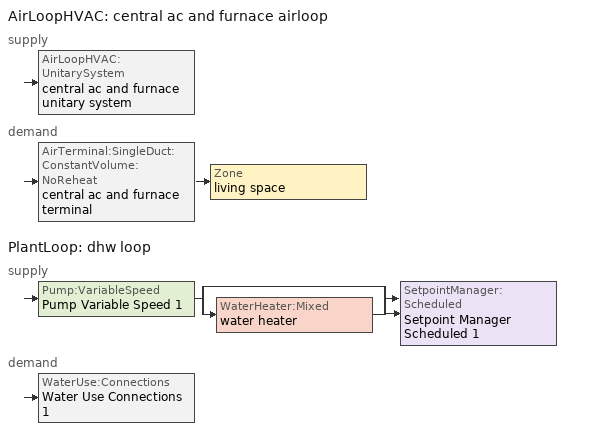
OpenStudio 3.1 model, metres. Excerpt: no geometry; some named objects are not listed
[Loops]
AirLoopHVAC 'central ac and furnace airloop'
 supply: AirLoopHVAC:UnitarySystem 'central ac and furnace unitary system'
 demand: AirTerminal:SingleDuct:ConstantVolume:NoReheat 'central ac and furnace terminal' > Zone 'living space'
PlantLoop 'dhw loop'
 supply: Pump:VariableSpeed 'Pump Variable Speed 1' > split
  | bypass
  | WaterHeater:Mixed 'water heater'
  join > SetpointManager:Scheduled 'Setpoint Manager Scheduled 1'
 demand: WaterUse:Connections 'Water Use Connections 1'
[Sizing:Zone]
living space: Zone Cooling Design Supply Air Temperature Input Method=SupplyAirTemperature; Zone Cooling Design Supply Air Temperature {C}=14; Zone Cooling Design Supply Air Temperature Difference {deltaC}=11.11; Zone Heating Design Supply Air Temperature Input Method=SupplyAirTemperature; Zone Heating Design Supply Air Temperature {C}=40; Zone Heating Design Supply Air Temperature Difference {deltaC}=11.11; Zone Cooling Design Supply Air Humidity Ratio {kg-H2O/kg-air}=0.0085; Zone Heating Design Supply Air Humidity Ratio {kg-H2O/kg-air}=0.008; Cooling Design Air Flow Method=DesignDay; Heating Design Air Flow Method=DesignDay; Account for Dedicated Outdoor Air System=No; Dedicated Outdoor Air System Control Strategy=NeutralSupplyAir; Dedicated Outdoor Air Low Setpoint Temperature for Design {C}=autosize; Dedicated Outdoor Air High Setpoint Temperature for Design {C}=autosize
[Zone equipment]
living space: central ac and furnace terminal, ideal residual
[EnergyManagementSystem:Sensor]
Name | Output Variable or Output Meter Index Key | Output Variable or Output Meter
central_ac_and_furnace_supply_fan_s; central_ac_and_furnace_supply_fan_s_1 | central ac and furnace supply fan | Fan Electricity Energy
central_ac_and_furnace_clg_coil_s | central ac and furnace clg coil | Cooling Coil Electricity Energy
central_ac_and_furnace_htg_coil_s | central ac and furnace htg coil | Heating Coil NaturalGas Energy
water_heater_energy | water heater | Water Heater NaturalGas Rate
water_heater_on_cycle_parasitic | water heater | Water Heater On Cycle Parasitic Electricity Rate
water_heater_off_cycle_parasitic | water heater | Water Heater Off Cycle Parasitic Electricity Rate
airflow_win_s | living space | Zone Air Humidity Ratio
airflow_tin_s | living space | Zone Mean Air Temperature
airflow_tt_s | living space | Zone Outdoor Air Drybulb Temperature
central_ac_and_furnace_airloop_Fan_RTF_s | central ac and furnace supply fan | Fan Runtime Fraction
airflow_gain | living space | Zone Infiltration Sensible Heat Gain Energy
airflow_loss | living space | Zone Infiltration Sensible Heat Loss Energy
duct_mix_gain | living space | Zone Mixing Sensible Heat Gain Energy
duct_mix_loss | living space | Zone Mixing Sensible Heat Loss Energy
dhw_loss | water heater | Water Heater Heat Loss Energy
dhw_rtf | water heater | Water Heater Runtime Fraction
[Coil:Cooling:DX:SingleSpeed]
central ac and furnace clg coil: Availability Schedule=Always On Discrete; Rated Total Cooling Capacity {W}=4325.77; Rated Sensible Heat Ratio=0.740612; Rated COP {W/W}=4.03878; Rated Air Flow Rate {m3/s}=0.228834; Rated Evaporator Fan Power Per Volume Flow Rate {W/(m3/s)}=773.391; Total Cooling Capacity Function of Temperature Curve=Cool-Cap-fT1; Total Cooling Capacity Function of Flow Fraction Curve=Cool-Cap-fFF1; Energy Input Ratio Function of Temperature Curve=Cool-eir-fT1; Energy Input Ratio Function of Flow Fraction Curve=Cool-eir-fFF1; Part Load Fraction Correlation Curve=Cool-PLF-fPLR1; Minimum Outdoor Dry-Bulb Temperature for Compressor Operation {C}=-25; Nominal Time for Condensate Removal to Begin {s}=1000; Ratio of Initial Moisture Evaporation Rate and Steady State Latent Capacity=1.5; Maximum Cycling Rate {cycles/hr}=3; Latent Capacity Time Constant {s}=45; Condenser Type=AirCooled; Evaporative Condenser Effectiveness=0; Evaporative Condenser Air Flow Rate {m3/s}=Autosize; Evaporative Condenser Pump Rated Power Consumption {W}=Autosize; Crankcase Heater Capacity {W}=50; Maximum Outdoor Dry-Bulb Temperature for Crankcase Heater Operation {C}=10; Basin Heater Capacity {W/K}=0; Basin Heater Setpoint Temperature {C}=10
[Coil:Heating:Gas]
central ac and furnace htg coil: Availability Schedule=Always On Discrete; Gas Burner Efficiency=0.95; Nominal Capacity {W}=8085.52; Parasitic Electric Load {W}=0; Parasitic Gas Load {W}=0; Fuel Type=NaturalGas
[Fan:OnOff]
central ac and furnace supply fan: Availability Schedule=Always On Discrete; Fan Total Efficiency=0.75; Pressure Rise {Pa}=595.935; Maximum Flow Rate {m3/s}=0.289675; Motor Efficiency=1; Motor In Airstream Fraction=1; Fan Power Ratio Function of Speed Ratio Curve=Fan On Off Power Curve; Fan Efficiency Ratio Function of Speed Ratio Curve=Fan On Off Efficiency Curve
[AirLoopHVAC:UnitarySystem]
central ac and furnace unitary system: Control Type=Load; Controlling Zone or Thermostat Location=living space; Dehumidification Control Type=None; Availability Schedule=Always On Discrete; Supply Fan=central ac and furnace supply fan; Fan Placement=BlowThrough; Supply Air Fan Operating Mode Schedule=Always Off Discrete; Heating Coil=central ac and furnace htg coil; DX Heating Coil Sizing Ratio=1; Cooling Coil=central ac and furnace clg coil; Use DOAS DX Cooling Coil=No; DOAS DX Cooling Coil Leaving Minimum Air Temperature {C}=2; Latent Load Control=SensibleOnlyLoadControl; Supply Air Flow Rate Method During Cooling Operation=SupplyAirFlowRate; Supply Air Flow Rate During Cooling Operation {m3/s}=0.28967; Supply Air Flow Rate Method During Heating Operation=SupplyAirFlowRate; Supply Air Flow Rate During Heating Operation {m3/s}=0.241855; Supply Air Flow Rate When No Cooling or Heating is Required {m3/s}=0; Maximum Supply Air Temperature {C}=48.8889; Maximum Outdoor Dry-Bulb Temperature for Supplemental Heater Operation {C}=21; Maximum Cycling Rate {cycles/hr}=2.5; Heat Pump Time Constant {s}=60; Fraction of On-Cycle Power Use=0.01; Heat Pump Fan Delay Time {s}=60; Ancilliary On-Cycle Electric Power {W}=0; Ancilliary Off-Cycle Electric Power {W}=0
[AirLoopHVAC]
central ac and furnace airloop: Availability Schedule=Always On Discrete; Design Supply Air Flow Rate {m3/s}=0.28967; Design Return Air Flow Fraction of Supply Air Flow=1
[Sizing:System]
central ac and furnace airloop: Type of Load to Size On=Sensible; Design Outdoor Air Flow Rate {m3/s}=Autosize; Central Heating Maximum System Air Flow Ratio=0.3; Preheat Design Temperature {C}=7; Preheat Design Humidity Ratio {kg-H2O/kg-Air}=0.008; Precool Design Temperature {C}=12.8; Precool Design Humidity Ratio {kg-H2O/kg-Air}=0.008; Central Cooling Design Supply Air Temperature {C}=12.8; Central Heating Design Supply Air Temperature {C}=16.7; Sizing Option=NonCoincident; 100% Outdoor Air in Cooling=Yes; 100% Outdoor Air in Heating=Yes; Central Cooling Design Supply Air Humidity Ratio {kg-H2O/kg-Air}=0.0085; Central Heating Design Supply Air Humidity Ratio {kg-H2O/kg-Air}=0.008; Cooling Design Air Flow Method=DesignDay; Cooling Design Air Flow Rate {m3/s}=0; Heating Design Air Flow Method=DesignDay; Heating Design Air Flow Rate {m3/s}=0; System Outdoor Air Method=ZoneSum; Zone Maximum Outdoor Air Fraction=1; Cooling Supply Air Flow Rate Per Floor Area {m3/s-m2}=0.00996765; Cooling Fraction of Autosized Cooling Supply Air Flow Rate=1; Cooling Supply Air Flow Rate Per Unit Cooling Capacity {m3/s-W}=3.94755e-05; Heating Supply Air Flow Rate Per Floor Area {m3/s-m2}=0.00996765; Heating Fraction of Autosized Heating Supply Air Flow Rate=1; Heating Fraction of Autosized Cooling Supply Air Flow Rate=1; Heating Supply Air Flow Rate Per Unit Heating Capacity {m3/s-W}=3.15882e-05; Cooling Design Capacity Method=CoolingDesignCapacity; Cooling Design Capacity {W}=autosize; Cooling Design Capacity Per Floor Area {W/m2}=234.7; Fraction of Autosized Cooling Design Capacity=1; Heating Design Capacity Method=HeatingDesignCapacity; Heating Design Capacity {W}=autosize; Heating Design Capacity Per Floor Area {W/m2}=157; Fraction of Autosized Heating Design Capacity=1; Central Cooling Capacity Control Method=OnOff
[AirTerminal:SingleDuct:ConstantVolume:NoReheat]
central ac and furnace terminal: Availability Schedule=Always On Discrete; Maximum Air Flow Rate {m3/s}=0.28967
[ZoneHVAC:IdealLoadsAirSystem]
ideal residual: Maximum Heating Supply Air Temperature {C}=50; Minimum Cooling Supply Air Temperature {C}=10; Maximum Heating Supply Air Humidity Ratio {kg-H2O/kg-air}=0.015; Minimum Cooling Supply Air Humidity Ratio {kg-H2O/kg-air}=0.01; Heating Limit=NoLimit; Cooling Limit=NoLimit; Dehumidification Control Type=None; Humidification Control Type=None
[ElectricEquipment:Definition] Design Level Calculation Method=EquipmentLevel
Name | Design Level {W} | Fraction Latent | Fraction Radiant | Fraction Lost
clothes washer | 10706.4 | 0.03 | 0.162 | 0.7
dishwasher | 14387.4 | 0.3 | 0.18 | 0.4
whole house fan | 0 | 0 | 0 | 1
mech vent house fan cfis | 0 | 0 | 0 | 0
[PlantLoop]
dhw loop: Glycol Concentration=0; Maximum Loop Flow Rate {m3/s}=0.01; Plant Loop Volume {m3}=0.003; Load Distribution Scheme=Optimal
[Sizing:Plant]
dhw loop: Loop Type=Heating; Design Loop Exit Temperature {C}=52.6667; Loop Design Temperature Difference {deltaC}=5.55556; Sizing Option=NonCoincident; Zone Timesteps in Averaging Window=1; Coincident Sizing Factor Mode=None
[Pump:VariableSpeed]
Pump Variable Speed 1: Rated Flow Rate {m3/s}=0.01; Rated Pump Head {Pa}=1; Rated Power Consumption {W}=0; Motor Efficiency=1; Fraction of Motor Inefficiencies to Fluid Stream=0; Coefficient 1 of the Part Load Performance Curve=0; Coefficient 2 of the Part Load Performance Curve=1; Coefficient 3 of the Part Load Performance Curve=0; Coefficient 4 of the Part Load Performance Curve=0; Pump Control Type=Intermittent; Skin Loss Radiative Fraction=0.5; Design Power Sizing Method=PowerPerFlowPerPressure; Design Electric Power per Unit Flow Rate {W/(m3/s)}=348701.1; Design Shaft Power per Unit Flow Rate per Unit Head {W-s/m3-Pa}=1.28205; Design Minimum Flow Rate Fraction=0
[SetpointManager:Scheduled]
Setpoint Manager Scheduled 1: Control Variable=Temperature; Schedule=dhw temp
[WaterHeater:Mixed]
water heater: Tank Volume {m3}=0.143846; Setpoint Temperature Schedule=WH Setpoint Temp; Deadband Temperature Difference {deltaC}=2; Maximum Temperature Limit {C}=99; Heater Control Type=Cycle; Heater Maximum Capacity {W}=10550.6; Heater Minimum Capacity {W}=0; Heater Fuel Type=NaturalGas; Heater Thermal Efficiency=0.774624; Off Cycle Parasitic Fuel Consumption Rate {W}=0; Off Cycle Parasitic Fuel Type=Electricity; Off Cycle Parasitic Heat Fraction to Tank=0; On Cycle Parasitic Fuel Consumption Rate {W}=0; On Cycle Parasitic Fuel Type=Electricity; On Cycle Parasitic Heat Fraction to Tank=0; Ambient Temperature Indicator=ThermalZone; Ambient Temperature Thermal Zone=living space; Off Cycle Loss Coefficient to Ambient Temperature {W/K}=3.61101; Off Cycle Loss Fraction to Thermal Zone=0.64; On Cycle Loss Coefficient to Ambient Temperature {W/K}=3.61101; On Cycle Loss Fraction to Thermal Zone=1; Use Side Effectiveness=1; Source Side Effectiveness=1; Use Side Design Flow Rate {m3/s}=autosize; Source Side Design Flow Rate {m3/s}=autosize; Indirect Water Heating Recovery Time {hr}=1.5; Source Side Flow Control Mode=IndirectHeatPrimarySetpoint
[OtherEquipment:Definition] Design Level Calculation Method=EquipmentLevel; Fraction Radiant=0
Name | Design Level {W} | Fraction Latent | Fraction Lost
water heater EC adjustment | 0.01 | 0 | 1
central_ac_and_furnace_airloop_0_SupSensLkToLv equip; central_ac_and_furnace_airloop_0_SupCondToLv equip; central_ac_and_furnace_airloop_0_RetCondToRP equip; central_ac_and_furnace_airloop_0_RetSensLkToRP equip; central_ac_and_furnace_airloop_0_SupCondToDZ equip; central_ac_and_furnace_airloop_0_RetCondToDZ equip; central_ac_and_furnace_airloop_0_SupSensLkToDZ equip; mech vent house fan sensible load equip | 0 | 0 | 0
central_ac_and_furnace_airloop_0_SupLatLkToLv equip; central_ac_and_furnace_airloop_0_RetLatLkToRP equip; central_ac_and_furnace_airloop_0_SupLatLkToDZ equip; mech vent house fan latent load equip | 0 | 1 | 0
[EnergyManagementSystem:Actuator]
Name | Actuated Component | Actuated Component Type | Actuated Component Control Type
water_heater_ec_adj_act | water heater EC adjustment | OtherEquipment | Power Level
central_ac_and_furnace_airloop_0_SupSensLkToLv_equip_act | central_ac_and_furnace_airloop_0_SupSensLkToLv equip | OtherEquipment | Power Level
central_ac_and_furnace_airloop_0_SupLatLkToLv_equip_act | central_ac_and_furnace_airloop_0_SupLatLkToLv equip | OtherEquipment | Power Level
central_ac_and_furnace_airloop_0_SupCondToLv_equip_act | central_ac_and_furnace_airloop_0_SupCondToLv equip | OtherEquipment | Power Level
central_ac_and_furnace_airloop_0_RetCondToRP_equip_act | central_ac_and_furnace_airloop_0_RetCondToRP equip | OtherEquipment | Power Level
central_ac_and_furnace_airloop_0_RetSensLkToRP_equip_act | central_ac_and_furnace_airloop_0_RetSensLkToRP equip | OtherEquipment | Power Level
central_ac_and_furnace_airloop_0_RetLatLkToRP_equip_act | central_ac_and_furnace_airloop_0_RetLatLkToRP equip | OtherEquipment | Power Level
central_ac_and_furnace_airloop_0_SupCondToDZ_equip_act | central_ac_and_furnace_airloop_0_SupCondToDZ equip | OtherEquipment | Power Level
central_ac_and_furnace_airloop_0_RetCondToDZ_equip_act | central_ac_and_furnace_airloop_0_RetCondToDZ equip | OtherEquipment | Power Level
central_ac_and_furnace_airloop_0_SupSensLkToDZ_equip_act | central_ac_and_furnace_airloop_0_SupSensLkToDZ equip | OtherEquipment | Power Level
central_ac_and_furnace_airloop_0_SupLatLkToDZ_equip_act | central_ac_and_furnace_airloop_0_SupLatLkToDZ equip | OtherEquipment | Power Level
central_ac_and_furnace_airloop_0_ZoneMixDZToLv_mix_act | central_ac_and_furnace_airloop_0_ZoneMixDZToLv mix | ZoneMixing | Air Exchange Flow Rate
central_ac_and_furnace_airloop_0_ZoneMixLvToDZ_mix_act | central_ac_and_furnace_airloop_0_ZoneMixLvToDZ mix | ZoneMixing | Air Exchange Flow Rate
natural_vent_flow_act | natural vent flow | Zone Infiltration | Air Exchange Flow Rate
whole_house_fan_flow_act | whole house fan flow | Zone Infiltration | Air Exchange Flow Rate
whole_house_fan_act | whole house fan | ElectricEquipment | Electricity Rate
whole_house_fan_mix_act | whole house fan mix | ZoneMixing | Air Exchange Flow Rate
mech_vent_house_fan_cfis_act | mech vent house fan cfis | ElectricEquipment | Electricity Rate
infil_flow_act | infil flow | Zone Infiltration | Air Exchange Flow Rate
mech_vent_house_fan_sensible_load_equip_act | mech vent house fan sensible load equip | OtherEquipment | Power Level
mech_vent_house_fan_latent_load_equip_act | mech vent house fan latent load equip | OtherEquipment | Power Level
[WaterUse:Connections]
Water Use Connections 1: Water Use Equipment Name 1=dhw fixtures; Water Use Equipment Name 2=dhw distribution waste; Water Use Equipment Name 3=clothes washer; Water Use Equipment Name 4=dishwasher
[WaterUse:Equipment:Definition]
Name | Peak Flow Rate {m3/s} | Target Temperature Schedule
dhw fixtures | 0.000111508 | Schedule Constant 1
dhw distribution waste | 3.92969e-05 | Schedule Constant 1
clothes washer | 9.43871e-06 | WH Setpoint Temp
dishwasher | 5.03993e-05 | WH Setpoint Temp
[WaterUse:Equipment]
Name | Water Use Equipment Definition | Flow Rate Fraction Schedule
dhw fixtures | dhw fixtures | fixtures
dhw distribution waste | dhw distribution waste | fixtures
clothes washer | clothes washer | clothes_washer
dishwasher | dishwasher | dishwasher
[EnergyManagementSystem:InternalVariable]
central_ac_and_furnace_airloop_max_sup_fan_mfr: Internal Data Index Key=central ac and furnace supply fan; Internal Data Type=Fan Maximum Mass Flow Rate
[AirLoopHVAC:ReturnPlenum]
Air Loop HVAC Return Plenum 1: ThermalZone=central ac and furnace airloop ret air zone
[EnergyManagementSystem:Subroutine]
central_ac_and_furnace_airloop_0_duct_subroutine: Set AH_MFR = central_ac_and_furnace_airloop_AH_MFR; If AH_MFR>0; Set AH_Tout = central_ac_and_furnace_airloop_AH_Tout; Set AH_Wout = central_ac_and_furnace_airloop_AH_Wout; Set RA_T = central_ac_and_furnace_airloop_RA_T; Set RA_W = central_ac_and_furnace_airloop_Ra_W; Set Fan_RTF = central_ac_and_furnace_airloop_Fan_RTF; Set DZ_T = central_ac_and_furnace_airloop_0_DZ_T; Set DZ_W = central_ac_and_furnace_airloop_0_DZ_W; Set AH_VFR = central_ac_and_furnace_airloop_AH_VFR; Set h_SA = (@HFnTdbW AH_Tout AH_Wout); Set h_RA = (@HFnTdbW RA_T RA_W); Set h_fg = (@HfgAirFnWTdb AH_Wout AH_Tout); Set h_DZ = (@HFnTdbW DZ_T DZ_W); Set air_cp = 1006.0; Set f_sup = 0.035396 / (central_ac_and_furnace_airloop_max_sup_fan_mfr * 1.0135); Set f_ret = 0.011799 / (central_ac_and_furnace_airloop_max_sup_fan_mfr * 1.0135); Set sup_lk_mfr = f_sup * AH_MFR; Set ret_lk_mfr = f_ret * AH_MFR; Set SupTotLkToLiv = sup_lk_mfr*(h_RA - h_SA); Set SupLatLkToLv = sup_lk_mfr*h_fg*(RA_W-AH_Wout); Set SupSensLkToLv = SupTotLkToLiv-SupLatLkToLv; Set supply_ua = 64.566; Set eTm = 0-((Fan_RTF/(AH_MFR*air_cp))*supply_ua); Set t_sup = DZ_T+((AH_Tout-DZ_T)*(@Exp eTm)); Set SupCondToLv = AH_MFR*air_cp*(t_sup-AH_Tout); Set SupCondToDZ = 0-SupCondToLv; Set return_ua = 10.49; Set eTm = 0-((Fan_RTF/(AH_MFR*air_cp))*return_ua); Set t_ret = DZ_T+((RA_T-DZ_T)*(@Exp eTm)); Set RetCondToRP = AH_MFR*air_cp*(t_ret-RA_T); Set RetCondToDZ = 0-RetCondToRP; Set RetLatLkToRP = 0; Set RetSensLkToRP = ret_lk_mfr*air_cp*(DZ_T-RA_T); Set SupTotLkToDZ = sup_lk_mfr*(h_SA-h_DZ); Set SupLatLkToDZ = sup_lk_mfr*h_fg*(AH_Wout-DZ_W); Set SupSensLkToDZ = SupTotLkToDZ-SupLatLkToDZ; Set f_imbalance = f_sup-f_ret; Set oa_vfr = 0.0 * f_imbalance * AH_VFR; Set sup_lk_vfr = f_sup * AH_VFR; Set ret_lk_vfr = f_ret * AH_VFR; If f_sup > f_ret; Set ZoneMixLvToDZ = 0; Set ZoneMixDZToLv = (sup_lk_vfr-ret_lk_vfr)-oa_vfr; Else; Set ZoneMixLvToDZ = (ret_lk_vfr-sup_lk_vfr)+oa_vfr; Set ZoneMixDZToLv = 0; EndIf; Else; Set SupLatLkToLv = 0; Set SupSensLkToLv = 0; Set SupCondToLv = 0; Set RetCondToRP = 0; Set RetLatLkToRP = 0; Set RetSensLkToRP = 0; Set RetCondToDZ = 0; Set SupCondToDZ = 0; Set SupLatLkToDZ = 0; Set SupSensLkToDZ = 0; Set ZoneMixLvToDZ = 0; Set ZoneMixDZToLv = 0; EndIf; Set central_ac_and_furnace_airloop_0_SupLatLkToLv = SupLatLkToLv; Set central_ac_and_furnace_airloop_0_SupSensLkToLv = SupSensLkToLv; Set central_ac_and_furnace_airloop_0_SupCondToLv = SupCondToLv; Set central_ac_and_furnace_airloop_0_RetCondToRP = RetCondToRP; Set central_ac_and_furnace_airloop_0_RetLatLkToRP = RetLatLkToRP; Set central_ac_and_furnace_airloop_0_RetSensLkToRP = RetSensLkToRP; Set central_ac_and_furnace_airloop_0_RetCondToDZ = RetCondToDZ; Set central_ac_and_furnace_airloop_0_SupCondToDZ = SupCondToDZ; Set central_ac_and_furnace_airloop_0_SupLatLkToDZ = SupLatLkToDZ; Set central_ac_and_furnace_airloop_0_SupSensLkToDZ = SupSensLkToDZ; Set central_ac_and_furnace_airloop_0_ZoneMixLvToDZ = ZoneMixLvToDZ; Set central_ac_and_furnace_airloop_0_ZoneMixDZToLv = ZoneMixDZToLv
[Schedule:File] External File=External File 1; Rows to Skip at Top=1; Number of Hours of Data=8760; Minutes per Item=60
Name | Column Number
fixtures | 19
clothes_washer | 12
dishwasher | 10
[Schedule:Constant]
Name | Value
Always On Discrete | 1
Always Off Discrete | 0
dhw temp; WH Setpoint Temp | 52.6667
Schedule Constant 1 | 40.5556
[Curve:Biquadratic] Minimum Value of x=13.88; Maximum Value of x=23.88; Minimum Value of y=18.33; Maximum Value of y=51.66
Name | Coefficient1 Constant | Coefficient2 x | Coefficient3 x**2 | Coefficient4 y | Coefficient5 y**2 | Coefficient6 x*y
Cool-Cap-fT1 | 1.55736 | -0.0744482 | 0.0030986 | 0.00145958 | -4.1148e-05 | -0.000426714
Cool-eir-fT1 | -0.350448 | 0.11681 | -0.00339951 | -0.00122609 | 0.000600809 | -0.000466884
[Curve:Quadratic] Minimum Value of x=0
Name | Coefficient1 Constant | Coefficient2 x | Coefficient3 x**2 | Maximum Value of x | Minimum Curve Output | Maximum Curve Output
Cool-PLF-fPLR1 | 0.93 | 0.07 | 0 | 1 | 0.7 | 1
Cool-Cap-fFF1 | 0.718664 | 0.417974 | -0.136638 | 2 | 0 | 2
Cool-eir-fFF1 | 1.14349 | -0.13944 | -0.00404779 | 2 | 0 | 2
[Curve:Exponent]
Fan On Off Power Curve: Coefficient1 Constant=1; Coefficient2 Constant=0; Coefficient3 Constant=0; Minimum Value of x=0; Maximum Value of x=1
[Curve:Cubic]
Fan On Off Efficiency Curve: Coefficient1 Constant=1; Coefficient2 x=0; Coefficient3 x**2=0; Coefficient4 x**3=0; Minimum Value of x=0; Maximum Value of x=1
